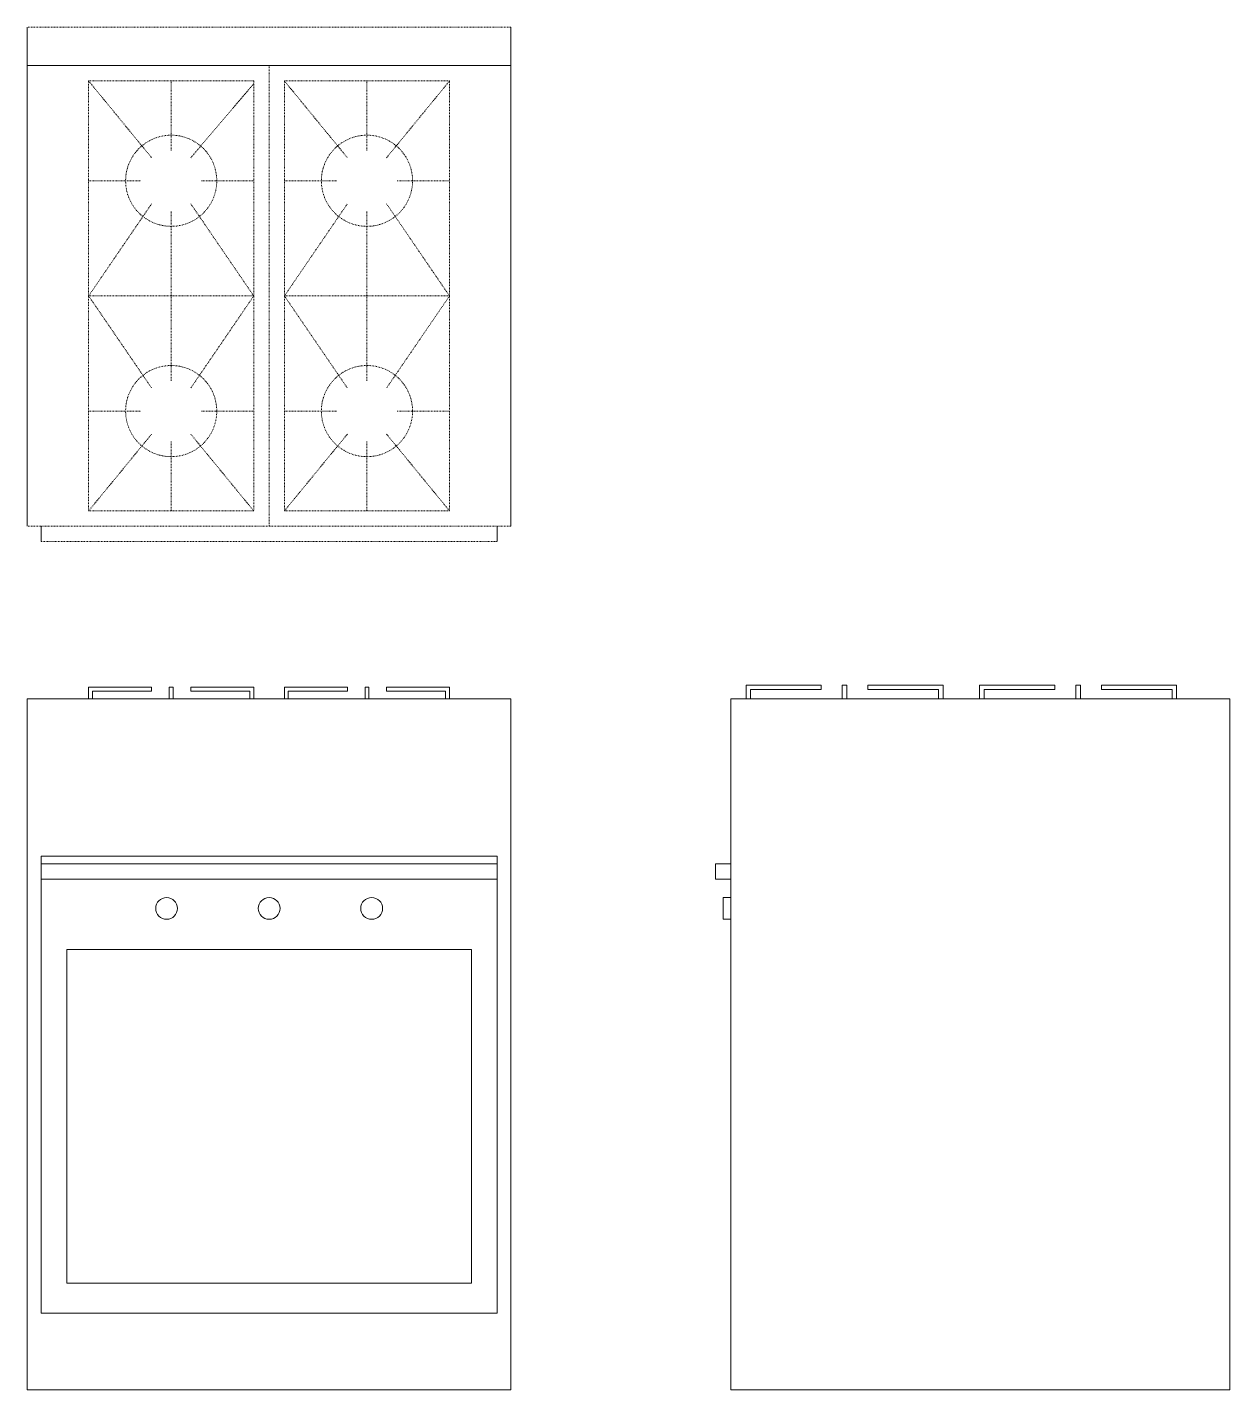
# Model space of a CAD drawing. Header units: millimetres. Extents: x 470 to 626, y 494 to 671.
import ezdxf

# ---------------------------------------------------------------- set-up
doc = ezdxf.new("R2010")
doc.units = ezdxf.units.MM
doc.linetypes.add('HIDDEN', pattern=[0.375, 0.25, -0.125])
doc.layers.add('A-FURN', color=8, linetype='Continuous', lineweight=18)

msp = doc.modelspace()

# ---------------------------------------------------------------- linework, layer by layer
at = {"layer": 'A-FURN', "linetype": 'HIDDEN', "ltscale": 0.001}
for p, q in [((532.78, 671.29), (469.78, 671.29)), ((501.28, 666.29), (501.28, 606.29)), ((477.78, 664.29), (485.98, 654.29)), ((499.28, 664.29), (477.78, 664.29)), ((477.78, 664.29), (477.78, 636.29)), ((488.53, 655.22), (488.53, 664.29)), ((499.28, 663.93), (491.08, 654.29)), ((499.28, 664.29), (499.28, 636.29)), ((503.28, 664.29), (511.48, 654.29)), ((503.28, 664.29), (503.28, 633.93)), ((524.78, 664.29), (503.28, 664.29)), ((514.03, 655.22), (514.03, 664.29)), ((516.58, 654.29), (524.78, 664.29)), ((524.78, 664.29), (524.78, 636.29)), ((477.78, 651.29), (484.59, 651.29)), ((492.47, 651.29), (499.28, 651.29)), ((503.28, 651.29), (510.09, 651.29)), ((517.97, 651.29), (524.78, 651.29)), ((485.98, 648.29), (477.78, 636.29)), ((491.08, 648.29), (499.28, 636.29)), ((503.28, 636.29), (511.48, 648.29)), ((516.58, 648.29), (524.78, 636.29)), ((488.53, 636.29), (488.53, 647.35)), ((514.03, 636.29), (514.03, 647.35)), ((477.78, 636.29), (485.98, 624.29)), ((477.78, 636.29), (477.78, 608.29)), ((499.28, 636.29), (477.78, 636.29)), ((488.53, 625.22), (488.53, 636.29)), ((499.28, 636.29), (491.08, 624.29)), ((499.28, 636.29), (499.28, 608.29)), ((503.28, 636.29), (511.48, 624.29)), ((524.78, 636.29), (503.28, 636.29)), ((514.03, 625.22), (514.03, 636.29)), ((524.78, 636.29), (516.58, 624.29)), ((524.78, 636.29), (524.78, 608.29)), ((503.28, 634.29), (503.28, 608.29)), ((477.78, 621.29), (484.59, 621.29)), ((492.47, 621.29), (499.28, 621.29)), ((503.28, 621.29), (510.09, 621.29)), ((517.97, 621.29), (524.78, 621.29)), ((485.98, 618.29), (477.78, 608.29)), ((491.08, 618.29), (499.28, 608.29)), ((511.48, 618.29), (503.28, 608.29)), ((516.58, 618.29), (524.78, 608.29)), ((488.53, 608.29), (488.53, 617.35)), ((514.03, 608.29), (514.03, 617.35)), ((499.28, 608.29), (477.78, 608.29)), ((524.78, 608.29), (503.28, 608.29)), ((532.78, 606.29), (469.78, 606.29)), ((471.59, 604.29), (530.99, 604.29))]:
    msp.add_line(p, q, dxfattribs=at)
at = {"layer": 'A-FURN'}
for p, q in [((469.78, 671.29), (469.78, 606.29)), ((532.78, 671.29), (532.78, 606.29)), ((469.78, 666.29), (532.78, 666.29)), ((471.59, 606.29), (471.59, 604.29)), ((530.99, 606.29), (530.99, 604.29)), ((477.78, 583.81), (477.78, 585.31)), ((477.78, 585.31), (485.98, 585.31)), ((478.28, 583.81), (478.28, 584.81)), ((478.28, 584.81), (485.98, 584.81)), ((485.98, 584.81), (485.98, 585.31)), ((488.78, 585.31), (488.28, 585.31)), ((488.28, 585.31), (488.28, 583.81)), ((488.78, 585.31), (488.78, 583.81)), ((499.28, 585.31), (491.08, 585.31)), ((491.08, 584.81), (491.08, 585.31)), ((498.78, 584.81), (491.08, 584.81)), ((498.78, 583.81), (498.78, 584.81)), ((499.28, 583.81), (499.28, 585.31)), ((503.28, 583.81), (503.28, 585.31)), ((503.28, 585.31), (511.48, 585.31)), ((503.78, 583.81), (503.78, 584.81)), ((503.78, 584.81), (511.48, 584.81)), ((511.48, 584.81), (511.48, 585.31)), ((513.78, 585.31), (514.28, 585.31)), ((513.78, 585.31), (513.78, 583.81)), ((514.28, 585.31), (514.28, 583.81)), ((524.78, 585.31), (516.58, 585.31)), ((516.58, 584.81), (516.58, 585.31)), ((524.28, 584.81), (516.58, 584.81)), ((524.28, 583.81), (524.28, 584.81)), ((524.78, 583.81), (524.78, 585.31)), ((563.41, 583.81), (563.41, 585.6)), ((563.41, 585.6), (573.19, 585.6)), ((564, 583.81), (564, 585.01)), ((564, 585.01), (573.19, 585.01)), ((573.19, 585.01), (573.19, 585.6)), ((576.53, 585.6), (575.94, 585.6)), ((575.94, 585.6), (575.94, 583.81)), ((576.53, 585.6), (576.53, 583.81)), ((589.06, 585.6), (579.28, 585.6)), ((579.28, 585.01), (579.28, 585.6)), ((588.46, 585.01), (579.28, 585.01)), ((588.46, 583.81), (588.46, 585.01)), ((589.06, 583.81), (589.06, 585.6)), ((593.83, 583.81), (593.83, 585.6)), ((593.83, 585.6), (603.62, 585.6)), ((594.43, 583.81), (594.43, 585.01)), ((594.43, 585.01), (603.62, 585.01)), ((603.62, 585.01), (603.62, 585.6)), ((606.36, 585.6), (606.96, 585.6)), ((606.36, 585.6), (606.36, 583.81)), ((606.96, 585.6), (606.96, 583.81)), ((619.49, 585.6), (609.7, 585.6)), ((609.7, 585.01), (609.7, 585.6)), ((618.89, 585.01), (609.7, 585.01)), ((618.89, 583.81), (618.89, 585.01)), ((619.49, 583.81), (619.49, 585.6)), ((469.78, 583.81), (469.78, 493.81)), ((469.78, 583.81), (532.78, 583.81)), ((493.28, 583.81), (493.53, 583.81)), ((493.78, 583.81), (493.28, 583.81)), ((532.78, 583.81), (532.78, 493.81)), ((561.41, 493.81), (561.41, 583.81)), ((561.41, 583.81), (619.49, 583.81)), ((619.49, 583.81), (626.41, 583.81)), ((626.41, 583.81), (626.41, 493.81)), ((471.59, 503.81), (471.59, 563.31)), ((471.59, 563.31), (530.99, 563.31)), ((530.99, 563.31), (530.99, 503.81)), ((471.59, 562.31), (530.99, 562.31)), ((559.41, 562.31), (559.41, 560.31)), ((561.41, 562.31), (559.41, 562.31)), ((530.99, 560.31), (471.59, 560.31)), ((559.41, 560.31), (561.41, 560.31)), ((560.41, 557.94), (561.41, 557.94)), ((560.41, 557.94), (560.41, 555.09)), ((560.41, 555.09), (561.41, 555.09)), ((474.92, 507.68), (474.92, 551.17)), ((474.92, 551.17), (501.29, 551.17)), ((527.66, 551.17), (501.29, 551.17)), ((527.66, 551.17), (527.66, 507.68)), ((474.92, 507.68), (527.66, 507.68)), ((530.99, 503.81), (471.59, 503.81)), ((469.78, 493.81), (532.78, 493.81)), ((626.41, 493.81), (561.41, 493.81))]:
    msp.add_line(p, q, dxfattribs=at)
at = {"layer": 'A-FURN', "linetype": 'HIDDEN', "ltscale": 0.001}
for centre in [(488.53, 651.29), (514.03, 651.29), (488.53, 621.29), (514.03, 621.29)]:
    msp.add_circle(centre, 5.94, dxfattribs=at)
at = {"layer": 'A-FURN'}
for centre in [(487.93, 556.51), (501.29, 556.51), (514.64, 556.51)]:
    msp.add_circle(centre, 1.42, dxfattribs=at)

doc.saveas('drawing.dxf')
